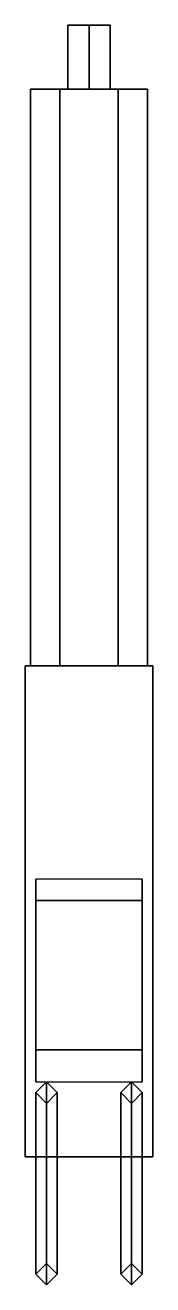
# Model space of a CAD drawing. Extents: x -0.06 to 0.06, y -0.85 to 0.33.
import ezdxf

# ---------------------------------------------------------------- set-up
doc = ezdxf.new("R2010")
doc.units = 0
doc.layers.add('MG', color=1, linetype='CONTINUOUS')

msp = doc.modelspace()

# ---------------------------------------------------------------- linework, layer by layer
at = {"layer": 'MG'}
for points in [[(0, 0.27, -0.02), (-0.02, 0.27), (-0.02, 0.33), (0, 0.33, -0.02)], [(-0.02, 0.27), (0, 0.27, 0.02), (0, 0.33, 0.02), (-0.02, 0.33)], [(0.02, 0.33), (0, 0.33, -0.02), (-0.02, 0.33), (0, 0.33, 0.02)], [(0.02, 0.27), (0, 0.27, -0.02), (0, 0.33, -0.02), (0.02, 0.33)], [(0, 0.27, 0.02), (0.02, 0.27), (0.02, 0.33), (0, 0.33, 0.02)], [(-0.055, -0.27, 0.025), (-0.0275, -0.27, 0.0726), (-0.0275, 0.27, 0.0726), (-0.055, 0.27, 0.025)], [(0.0275, 0.27, 0.0726), (-0.0275, 0.27, -0.0226), (-0.055, 0.27, 0.025), (-0.0275, 0.27, 0.0726)], [(-0.0275, -0.27, -0.0226), (-0.055, -0.27, 0.025), (-0.055, 0.27, 0.025), (-0.0275, 0.27, -0.0226)], [(0.055, 0.27, 0.025), (0.0275, 0.27, -0.0226), (-0.0275, 0.27, -0.0226), (0.0275, 0.27, 0.0726)], [(0.0275, -0.27, -0.0226), (-0.0275, -0.27, -0.0226), (-0.0275, 0.27, -0.0226), (0.0275, 0.27, -0.0226)], [(-0.0275, -0.27, 0.0726), (0.0275, -0.27, 0.0726), (0.0275, 0.27, 0.0726), (-0.0275, 0.27, 0.0726)], [(0.0275, -0.27, 0.0726), (0.055, -0.27, 0.025), (0.055, 0.27, 0.025), (0.0275, 0.27, 0.0726)], [(0.055, -0.27, 0.025), (0.0275, -0.27, -0.0226), (0.0275, 0.27, -0.0226), (0.055, 0.27, 0.025)], [(-0.06, -0.27, -0.075), (-0.06, -0.73, -0.075), (-0.06, -0.73, 0.075), (-0.06, -0.27, 0.075)], [(0.06, -0.27, 0.075), (0.06, -0.27, -0.075), (-0.06, -0.27, -0.075), (-0.06, -0.27, 0.075)], [(0.06, -0.27, -0.075), (0.06, -0.73, -0.075), (-0.06, -0.73, -0.075), (-0.06, -0.27, -0.075)], [(-0.06, -0.27, 0.075), (-0.06, -0.73, 0.075), (0.06, -0.73, 0.075), (0.06, -0.27, 0.075)], [(0.06, -0.73, 0.075), (0.06, -0.73, -0.075), (0.06, -0.27, -0.075), (0.06, -0.27, 0.075)], [(-0.05, -0.47, 0.075), (-0.05, -0.66, 0.075), (-0.05, -0.63, 0.095), (-0.05, -0.49, 0.095)], [(0.05, -0.49, 0.095), (0.05, -0.47, 0.075), (-0.05, -0.47, 0.075), (-0.05, -0.49, 0.095)], [(0.05, -0.63, 0.095), (0.05, -0.66, 0.075), (0.05, -0.47, 0.075), (0.05, -0.49, 0.095)], [(-0.05, -0.49, 0.095), (-0.05, -0.63, 0.095), (0.05, -0.63, 0.095), (0.05, -0.49, 0.095)], [(-0.05, -0.63, 0.095), (-0.05, -0.66, 0.075), (0.05, -0.66, 0.075), (0.05, -0.63, 0.095)], [(-0.03, -0.67, 0.085), (-0.04, -0.66, 0.075), (-0.05, -0.67, 0.085), (-0.04, -0.68, 0.095)], [(-0.05, -0.67, 0.085), (-0.04, -0.66, 0.075), (-0.04, -0.83, 0.075), (-0.05, -0.84, 0.085)], [(-0.04, -0.66, 0.075), (-0.03, -0.67, 0.085), (-0.03, -0.84, 0.085), (-0.04, -0.83, 0.075)], [(0.03, -0.67, 0.085), (0.04, -0.66, 0.075), (0.04, -0.83, 0.075), (0.03, -0.84, 0.085)], [(0.05, -0.67, 0.085), (0.04, -0.66, 0.075), (0.03, -0.67, 0.085), (0.04, -0.68, 0.095)], [(0.04, -0.66, 0.075), (0.05, -0.67, 0.085), (0.05, -0.84, 0.085), (0.04, -0.83, 0.075)], [(-0.04, -0.68, 0.095), (-0.05, -0.67, 0.085), (-0.05, -0.84, 0.085), (-0.04, -0.85, 0.095)], [(-0.03, -0.67, 0.085), (-0.04, -0.68, 0.095), (-0.04, -0.85, 0.095), (-0.03, -0.84, 0.085)], [(0.04, -0.68, 0.095), (0.03, -0.67, 0.085), (0.03, -0.84, 0.085), (0.04, -0.85, 0.095)], [(0.05, -0.67, 0.085), (0.04, -0.68, 0.095), (0.04, -0.85, 0.095), (0.05, -0.84, 0.085)], [(-0.06, -0.73, 0.075), (-0.06, -0.73, -0.075), (0.06, -0.73, -0.075), (0.06, -0.73, 0.075)], [(-0.05, -0.84, 0.085), (-0.04, -0.83, 0.075), (-0.04, -0.83, -0.085), (-0.05, -0.84, -0.085)], [(-0.04, -0.85, -0.085), (-0.05, -0.84, -0.085), (-0.04, -0.83, -0.085), (-0.03, -0.84, -0.085)], [(-0.04, -0.83, 0.075), (-0.03, -0.84, 0.085), (-0.03, -0.84, -0.085), (-0.04, -0.83, -0.085)], [(0.03, -0.84, 0.085), (0.04, -0.83, 0.075), (0.04, -0.83, -0.085), (0.03, -0.84, -0.085)], [(0.04, -0.85, -0.085), (0.03, -0.84, -0.085), (0.04, -0.83, -0.085), (0.05, -0.84, -0.085)], [(0.04, -0.83, 0.075), (0.05, -0.84, 0.085), (0.05, -0.84, -0.085), (0.04, -0.83, -0.085)], [(-0.04, -0.85, 0.095), (-0.05, -0.84, 0.085), (-0.05, -0.84, -0.085), (-0.04, -0.85, -0.085)], [(-0.03, -0.84, 0.085), (-0.04, -0.85, 0.095), (-0.04, -0.85, -0.085), (-0.03, -0.84, -0.085)], [(0.04, -0.85, 0.095), (0.03, -0.84, 0.085), (0.03, -0.84, -0.085), (0.04, -0.85, -0.085)], [(0.05, -0.84, 0.085), (0.04, -0.85, 0.095), (0.04, -0.85, -0.085), (0.05, -0.84, -0.085)]]:
    msp.add_3dface(points, dxfattribs=at)

doc.saveas('drawing.dxf')
